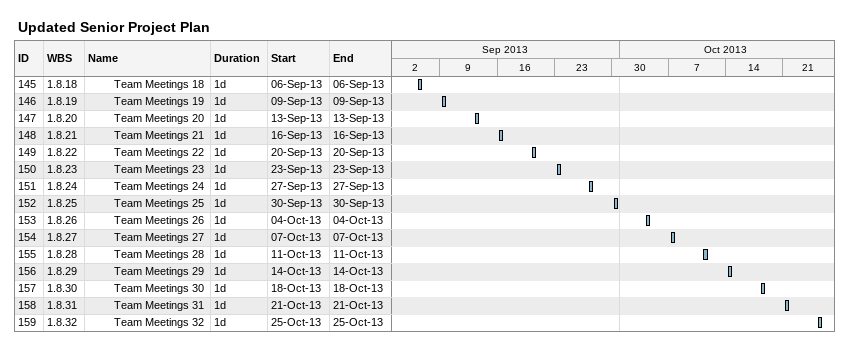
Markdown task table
Updated Senior Project Plan

| ID | WBS | Task | Duration | Start | Finish |
|---|---|---|---|---|---|
| 145 | 1.8.18 | Team Meetings 18 | 1d | 2013-09-06 | 2013-09-06 |
| 146 | 1.8.19 | Team Meetings 19 | 1d | 2013-09-09 | 2013-09-09 |
| 147 | 1.8.20 | Team Meetings 20 | 1d | 2013-09-13 | 2013-09-13 |
| 148 | 1.8.21 | Team Meetings 21 | 1d | 2013-09-16 | 2013-09-16 |
| 149 | 1.8.22 | Team Meetings 22 | 1d | 2013-09-20 | 2013-09-20 |
| 150 | 1.8.23 | Team Meetings 23 | 1d | 2013-09-23 | 2013-09-23 |
| 151 | 1.8.24 | Team Meetings 24 | 1d | 2013-09-27 | 2013-09-27 |
| 152 | 1.8.25 | Team Meetings 25 | 1d | 2013-09-30 | 2013-09-30 |
| 153 | 1.8.26 | Team Meetings 26 | 1d | 2013-10-04 | 2013-10-04 |
| 154 | 1.8.27 | Team Meetings 27 | 1d | 2013-10-07 | 2013-10-07 |
| 155 | 1.8.28 | Team Meetings 28 | 1d | 2013-10-11 | 2013-10-11 |
| 156 | 1.8.29 | Team Meetings 29 | 1d | 2013-10-14 | 2013-10-14 |
| 157 | 1.8.30 | Team Meetings 30 | 1d | 2013-10-18 | 2013-10-18 |
| 158 | 1.8.31 | Team Meetings 31 | 1d | 2013-10-21 | 2013-10-21 |
| 159 | 1.8.32 | Team Meetings 32 | 1d | 2013-10-25 | 2013-10-25 |
